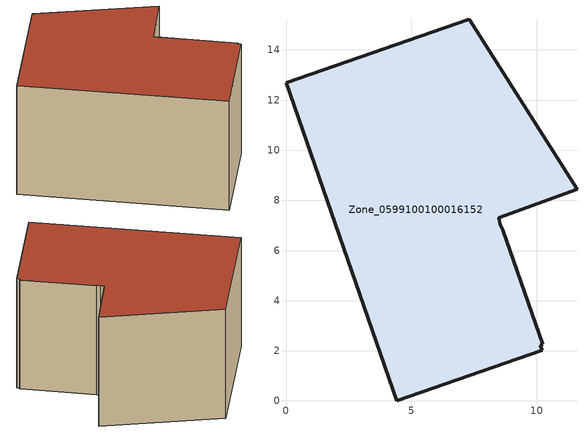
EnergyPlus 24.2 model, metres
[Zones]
Zone_0599100100016152
 floor ground (C_G): 10.24,2.26 10.15,2.23 10.22,2.03 4.42,0 0,12.69 7.3,15.23 11.61,8.44 8.49,7.31 8.55,7.03 8.65,6.84 z0
 wall outside (C_F): 7.3,15.23 0,12.69 4.42,0 10.22,2.03 10.15,2.23 10.24,2.26 8.65,6.84 8.55,7.03 8.49,7.31 11.61,8.44 7.3,15.23 z0:8.43
 roof outside (C_R): 10.15,2.23 10.24,2.26 8.65,6.84 8.55,7.03 8.49,7.31 11.61,8.44 7.3,15.23 0,12.69 4.42,0 10.22,2.03 z8.43
[BUILDING]
Pand.0599100100016152: North Axis=0; Terrain=City; Loads Convergence Tolerance Value=0.04; Temperature Convergence Tolerance Value=0.4; Solar Distribution=FullExterior; Maximum Number of Warmup Days=25; Minimum Number of Warmup Days=1
[Site:Location]
Rotterdam.The.Hague.AP_ZH_NLD Design_Conditions: Latitude=51.96; Longitude=4.45; Time Zone=1; Elevation=-4.5
[SITE:GROUNDTEMPERATURE:BUILDINGSURFACE]
18, 18, 18, 18, 18, 18, 18, 18, 18, 18, 18, 18
[MATERIAL] Thermal Absorptance=0.9; Solar Absorptance=0.7; Visible Absorptance=0.7
Name | Roughness | Thickness | Conductivity | Density | Specific Heat
G.TC.2015-2018 | MediumSmooth | 0.15 | 0.0428571 | 540 | 1210
F.TC.2015-2018 | Rough | 0.3 | 0.0666667 | 1920 | 840
R.TC.2015-2018 | MediumRough | 0.2 | 0.0333333 | 1500 | 1000
[CONSTRUCTION]
C_G: G.TC.2015-2018
C_F: F.TC.2015-2018
C_R: R.TC.2015-2018
[ZONE]
Zone_0599100100016152: Type=1; Multiplier=1; Ceiling Height=Autocalculate; Volume=Autocalculate; Floor Area=autocalculate; Part of Total Floor Area=Yes
[ZONEINFILTRATION:DESIGNFLOWRATE]
Infil_Zone_0599100100016152: Zone or ZoneList or Space or SpaceList=Zone_0599100100016152; Schedule=AlwaysOn; Design Flow Rate Calculation Method=Flow/Area; Flow Rate per Floor Area=0.0015; Constant Term Coefficient=1; Temperature Term Coefficient=0; Velocity Term Coefficient=0; Velocity Squared Term Coefficient=0
[HVACTEMPLATE:ZONE:IDEALLOADSAIRSYSTEM]
Zone_0599100100016152: Maximum Heating Supply Air Temperature=50; Minimum Cooling Supply Air Temperature=13; Maximum Heating Supply Air Humidity Ratio=0.0156; Minimum Cooling Supply Air Humidity Ratio=0.0077; Heating Limit=NoLimit; Cooling Limit=NoLimit; Dehumidification Control Type=ConstantSensibleHeatRatio; Cooling Sensible Heat Ratio=0.7; Dehumidification Setpoint=60; Humidification Control Type=None; Humidification Setpoint=30; Outdoor Air Method=None; Outdoor Air Flow Rate per Person=0.00944; Outdoor Air Flow Rate per Zone Floor Area=0; Outdoor Air Flow Rate per Zone=0; Demand Controlled Ventilation Type=None; Outdoor Air Economizer Type=NoEconomizer; Heat Recovery Type=None; Sensible Heat Recovery Effectiveness=0.7; Latent Heat Recovery Effectiveness=0.65
[ZONECONTROL:THERMOSTAT]
ThermostatControl_Zone_0599100100016152: Zone or ZoneList=Zone_0599100100016152; Control Type Schedule=DualSetpointControlType; Control 1=Thermostat_Zone_0599100100016152; Temperature Difference Between Cutout And Setpoint=0
[THERMOSTATSETPOINT:DUALSETPOINT]
Thermostat_Zone_0599100100016152: Heating Setpoint Temperature Schedule=HeatingSetpoint_Zone_0599100100016152; Cooling Setpoint Temperature Schedule=CoolingSetpoint_Zone_0599100100016152
[SCHEDULE:COMPACT]
HeatingSetpoint_Zone_0599100100016152: Through: 12/31, For: AllDays, Until: 24:00, 21
CoolingSetpoint_Zone_0599100100016152: Through: 12/31, For: AllDays, Until: 24:00, 24
DualSetpointControlType: Through: 12/31, For: AllDays, Until: 24:00, 4
AlwaysOn: Through: 12/31, For: AllDays, Until: 24:00, 1
